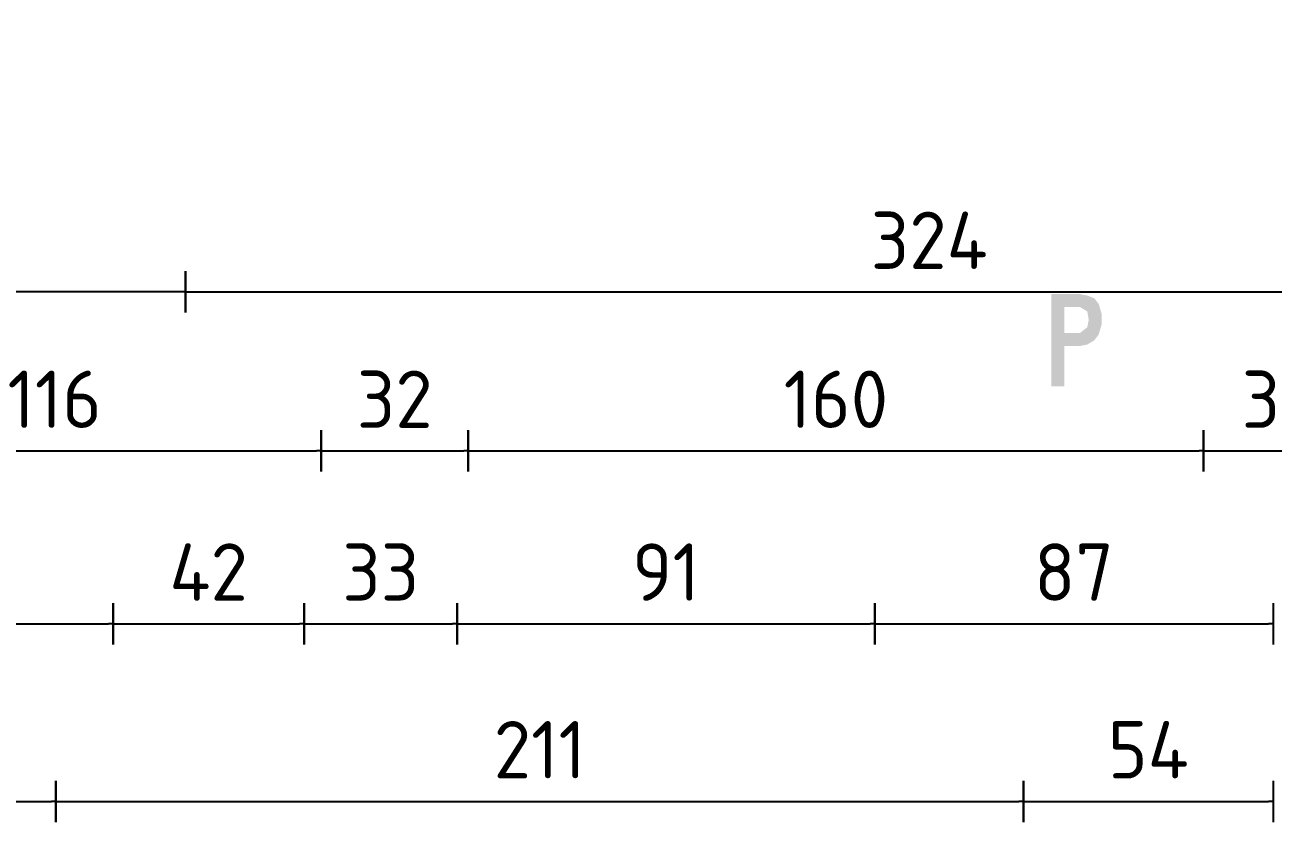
# Model space of a CAD drawing. Extents: x 0 to 1002, y -1330 to 297.
# Drawn here: x 154.7 to 209.1, y 129.3 to 164 of the extents above; entities that cross this region are included whole.
import ezdxf

# ---------------------------------------------------------------- set-up
doc = ezdxf.new("R2010")
doc.units = 0
doc.header["$LTSCALE"] = 12
doc.header["$MEASUREMENT"] = 0
doc.header["$PDSIZE"] = 4
doc.linetypes.add('CENTERX2', pattern=[101.6, 63.5, -12.7, 12.7, -12.7])
doc.layers.get('0').update_dxf_attribs({"linetype": 'CONTINUOUS'})
doc.layers.get('DEFPOINTS').update_dxf_attribs({"linetype": 'CONTINUOUS'})
for name, color, linetype in [('L25', 1, 'CONTINUOUS'), ('T25', 1, 'CONTINUOUS'), ('TBLK25', 1, 'CONTINUOUS')]:
    doc.layers.add(name, color=color, linetype=linetype)
doc.styles.add('ISO', font='iso3098b.shx')
doc.dimstyles.new('SIGNSDIM', dxfattribs={"dimtxt": 2.5, "dimasz": 0.2, "dimexe": 1.5, "dimexo": 2, "dimgap": 1, "dimtad": 1, "dimdec": 4, "dimlfac": 5, "dimrnd": 1, "dimdsep": 46, "dimtxsty": 'ISO', "dimblk": 'SGNDIM', "dimcen": 2.5, "dimse2": 1, "dimadec": 0, "dimazin": 0, "dimtfac": 1, "dimtdec": 4, "dimtix": 1, "dimtmove": 0, "dimatfit": 3, "dimldrblk": 'SGNDIM', "dimfxl": 1, "dimtolj": 1, "dimtzin": 0, "dimarcsym": 0})

# ---------------------------------------------------------------- blocks, each defined once
blk = doc.blocks.new('SGNDIM')
for p, q in [((0, 4.5), (0, -4.5)), ((0, 0), (-1, 0))]:
    blk.add_line(p, q)
blk = doc.blocks.new('*D8')
at = {"layer": 'DEFPOINTS', "color": 0}
for p in [(134.119, 219.665), (156.077, 219.665), (156.077, 130.176)]:
    blk.add_point(p, dxfattribs=at)
at = {"layer": 'T25', "color": 0, "lineweight": -2}
blk.add_line((134.319, 130.176), (155.877, 130.176), dxfattribs=at)
at = {"layer": 'T25', "color": 0, "lineweight": -2, "xscale": 0.2, "yscale": 0.2, "zscale": 0.2, "rotation": 180}
blk.add_blockref('SGNDIM', (134.119, 130.176), dxfattribs=at)
at = {"layer": 'T25', "color": 0, "lineweight": -2, "xscale": 0.2, "yscale": 0.2, "zscale": 0.2}
blk.add_blockref('SGNDIM', (156.077, 130.176), dxfattribs=at)
at = {"layer": 'T25', "color": 0, "insert": (145.098, 132.427), "char_height": 2.5, "attachment_point": 5, "style": 'ISO'}
blk.add_mtext('\\A1;{\\Fiso|c0;110}', dxfattribs=at)
blk = doc.blocks.new('*D7')
at = {"layer": 'DEFPOINTS', "color": 0}
for p in [(134.119, 182.373), (158.564, 182.373), (158.564, 137.915)]:
    blk.add_point(p, dxfattribs=at)
at = {"layer": 'T25', "color": 0, "lineweight": -2}
blk.add_line((134.319, 137.915), (158.364, 137.915), dxfattribs=at)
at = {"layer": 'T25', "color": 0, "lineweight": -2, "xscale": 0.2, "yscale": 0.2, "zscale": 0.2, "rotation": 180}
blk.add_blockref('SGNDIM', (134.119, 137.915), dxfattribs=at)
at = {"layer": 'T25', "color": 0, "lineweight": -2, "xscale": 0.2, "yscale": 0.2, "zscale": 0.2}
blk.add_blockref('SGNDIM', (158.564, 137.915), dxfattribs=at)
at = {"layer": 'T25', "color": 0, "insert": (146.342, 140.165), "char_height": 2.5, "attachment_point": 5, "style": 'ISO'}
blk.add_mtext('\\A1;{\\Fiso|c0;122}', dxfattribs=at)
blk = doc.blocks.new('*D21')
at = {"layer": 'DEFPOINTS', "color": 0}
for p in [(134.119, 152.367), (134.119, 145.443), (161.719, 145.443)]:
    blk.add_point(p, dxfattribs=at)
at = {"layer": 'L25', "color": 0, "lineweight": -2}
blk.add_line((161.519, 152.367), (134.319, 152.367), dxfattribs=at)
at = {"layer": 'L25', "color": 0, "lineweight": -2, "xscale": 0.2, "yscale": 0.2, "zscale": 0.2, "rotation": 180}
blk.add_blockref('SGNDIM', (134.119, 152.367), dxfattribs=at)
at = {"layer": 'L25', "color": 0, "lineweight": -2, "xscale": 0.2, "yscale": 0.2, "zscale": 0.2}
blk.add_blockref('SGNDIM', (161.719, 152.367), dxfattribs=at)
at = {"layer": 'L25', "color": 0, "insert": (147.919, 154.617), "char_height": 2.5, "attachment_point": 5, "style": 'ISO'}
blk.add_mtext('\\A1;138', dxfattribs=at)
blk = doc.blocks.new('*D23')
at = {"layer": 'DEFPOINTS', "color": 0}
for p in [(161.719, 152.367), (226.519, 152.367), (226.519, 152.367)]:
    blk.add_point(p, dxfattribs=at)
at = {"layer": 'L25', "color": 0, "lineweight": -2}
blk.add_line((161.919, 152.367), (226.319, 152.367), dxfattribs=at)
at = {"layer": 'L25', "color": 0, "lineweight": -2, "xscale": 0.2, "yscale": 0.2, "zscale": 0.2, "rotation": 180}
blk.add_blockref('SGNDIM', (161.719, 152.367), dxfattribs=at)
at = {"layer": 'L25', "color": 0, "lineweight": -2, "xscale": 0.2, "yscale": 0.2, "zscale": 0.2}
blk.add_blockref('SGNDIM', (226.519, 152.367), dxfattribs=at)
at = {"layer": 'L25', "color": 0, "insert": (194.119, 154.617), "char_height": 2.5, "attachment_point": 5, "style": 'ISO'}
blk.add_mtext('\\A1;324', dxfattribs=at)
blk = doc.blocks.new('*D46')
at = {"layer": 'DEFPOINTS', "color": 0}
for p in [(156.077, 161.176), (198.23, 161.176), (198.23, 130.176)]:
    blk.add_point(p, dxfattribs=at)
at = {"layer": 'T25', "color": 0, "lineweight": -2}
blk.add_line((156.277, 130.176), (198.03, 130.176), dxfattribs=at)
at = {"layer": 'T25', "color": 0, "lineweight": -2, "xscale": 0.2, "yscale": 0.2, "zscale": 0.2, "rotation": 180}
blk.add_blockref('SGNDIM', (156.077, 130.176), dxfattribs=at)
at = {"layer": 'T25', "color": 0, "lineweight": -2, "xscale": 0.2, "yscale": 0.2, "zscale": 0.2}
blk.add_blockref('SGNDIM', (198.23, 130.176), dxfattribs=at)
at = {"layer": 'T25', "color": 0, "insert": (177.154, 132.426), "char_height": 2.5, "attachment_point": 5, "style": 'ISO'}
blk.add_mtext('\\A1;211', dxfattribs=at)
blk = doc.blocks.new('*D47')
at = {"layer": 'DEFPOINTS', "color": 0}
for p in [(173.557, 160.915), (191.751, 160.915), (191.751, 137.915)]:
    blk.add_point(p, dxfattribs=at)
at = {"layer": 'T25', "color": 0, "lineweight": -2}
blk.add_line((173.757, 137.915), (191.551, 137.915), dxfattribs=at)
at = {"layer": 'T25', "color": 0, "lineweight": -2, "xscale": 0.2, "yscale": 0.2, "zscale": 0.2, "rotation": 180}
blk.add_blockref('SGNDIM', (173.557, 137.915), dxfattribs=at)
at = {"layer": 'T25', "color": 0, "lineweight": -2, "xscale": 0.2, "yscale": 0.2, "zscale": 0.2}
blk.add_blockref('SGNDIM', (191.751, 137.915), dxfattribs=at)
at = {"layer": 'T25', "color": 0, "insert": (182.654, 140.165), "char_height": 2.5, "attachment_point": 5, "style": 'ISO'}
blk.add_mtext('\\A1;91', dxfattribs=at)
blk = doc.blocks.new('*D48')
at = {"layer": 'DEFPOINTS', "color": 0}
for p in [(166.891, 160.915), (173.557, 160.915), (173.557, 137.915)]:
    blk.add_point(p, dxfattribs=at)
at = {"layer": 'T25', "color": 0, "lineweight": -2}
blk.add_line((167.091, 137.915), (173.357, 137.915), dxfattribs=at)
at = {"layer": 'T25', "color": 0, "lineweight": -2, "xscale": 0.2, "yscale": 0.2, "zscale": 0.2, "rotation": 180}
blk.add_blockref('SGNDIM', (166.891, 137.915), dxfattribs=at)
at = {"layer": 'T25', "color": 0, "lineweight": -2, "xscale": 0.2, "yscale": 0.2, "zscale": 0.2}
blk.add_blockref('SGNDIM', (173.557, 137.915), dxfattribs=at)
at = {"layer": 'T25', "color": 0, "insert": (170.224, 140.165), "char_height": 2.5, "attachment_point": 5, "style": 'ISO'}
blk.add_mtext('\\A1;33', dxfattribs=at)
blk = doc.blocks.new('*D49')
at = {"layer": 'DEFPOINTS', "color": 0}
for p in [(158.564, 160.915), (166.891, 160.915), (166.891, 137.915)]:
    blk.add_point(p, dxfattribs=at)
at = {"layer": 'T25', "color": 0, "lineweight": -2}
blk.add_line((158.764, 137.915), (166.691, 137.915), dxfattribs=at)
at = {"layer": 'T25', "color": 0, "lineweight": -2, "xscale": 0.2, "yscale": 0.2, "zscale": 0.2, "rotation": 180}
blk.add_blockref('SGNDIM', (158.564, 137.915), dxfattribs=at)
at = {"layer": 'T25', "color": 0, "lineweight": -2, "xscale": 0.2, "yscale": 0.2, "zscale": 0.2}
blk.add_blockref('SGNDIM', (166.891, 137.915), dxfattribs=at)
at = {"layer": 'T25', "color": 0, "insert": (162.727, 140.165), "char_height": 2.5, "attachment_point": 5, "style": 'ISO'}
blk.add_mtext('\\A1;42', dxfattribs=at)
blk = doc.blocks.new('*D51')
at = {"layer": 'DEFPOINTS', "color": 0}
for p in [(206.074, 160.443), (212.74, 160.443), (212.74, 145.443)]:
    blk.add_point(p, dxfattribs=at)
at = {"layer": 'T25', "color": 0, "lineweight": -2}
blk.add_line((206.274, 145.443), (212.54, 145.443), dxfattribs=at)
at = {"layer": 'T25', "color": 0, "lineweight": -2, "xscale": 0.2, "yscale": 0.2, "zscale": 0.2, "rotation": 180}
blk.add_blockref('SGNDIM', (206.074, 145.443), dxfattribs=at)
at = {"layer": 'T25', "color": 0, "lineweight": -2, "xscale": 0.2, "yscale": 0.2, "zscale": 0.2}
blk.add_blockref('SGNDIM', (212.74, 145.443), dxfattribs=at)
at = {"layer": 'T25', "color": 0, "insert": (209.407, 147.693), "char_height": 2.5, "attachment_point": 5, "style": 'ISO'}
blk.add_mtext('\\A1;33', dxfattribs=at)
blk = doc.blocks.new('*D52')
at = {"layer": 'DEFPOINTS', "color": 0}
for p in [(174.039, 160.443), (206.074, 160.443), (206.074, 145.443)]:
    blk.add_point(p, dxfattribs=at)
at = {"layer": 'T25', "color": 0, "lineweight": -2}
blk.add_line((174.239, 145.443), (205.874, 145.443), dxfattribs=at)
at = {"layer": 'T25', "color": 0, "lineweight": -2, "xscale": 0.2, "yscale": 0.2, "zscale": 0.2, "rotation": 180}
blk.add_blockref('SGNDIM', (174.039, 145.443), dxfattribs=at)
at = {"layer": 'T25', "color": 0, "lineweight": -2, "xscale": 0.2, "yscale": 0.2, "zscale": 0.2}
blk.add_blockref('SGNDIM', (206.074, 145.443), dxfattribs=at)
at = {"layer": 'T25', "color": 0, "insert": (190.056, 147.693), "char_height": 2.5, "attachment_point": 5, "style": 'ISO'}
blk.add_mtext('\\A1;160', dxfattribs=at)
blk = doc.blocks.new('*D53')
at = {"layer": 'DEFPOINTS', "color": 0}
for p in [(167.628, 160.443), (174.039, 160.443), (174.039, 145.443)]:
    blk.add_point(p, dxfattribs=at)
at = {"layer": 'T25', "color": 0, "lineweight": -2}
blk.add_line((167.828, 145.443), (173.839, 145.443), dxfattribs=at)
at = {"layer": 'T25', "color": 0, "lineweight": -2, "xscale": 0.2, "yscale": 0.2, "zscale": 0.2, "rotation": 180}
blk.add_blockref('SGNDIM', (167.628, 145.443), dxfattribs=at)
at = {"layer": 'T25', "color": 0, "lineweight": -2, "xscale": 0.2, "yscale": 0.2, "zscale": 0.2}
blk.add_blockref('SGNDIM', (174.039, 145.443), dxfattribs=at)
at = {"layer": 'T25', "color": 0, "insert": (170.833, 147.693), "char_height": 2.5, "attachment_point": 5, "style": 'ISO'}
blk.add_mtext('\\A1;32', dxfattribs=at)
blk = doc.blocks.new('*D54')
at = {"layer": 'DEFPOINTS', "color": 0}
for p in [(144.408, 160.443), (167.628, 160.443), (167.628, 145.443)]:
    blk.add_point(p, dxfattribs=at)
at = {"layer": 'T25', "color": 0, "lineweight": -2}
blk.add_line((144.608, 145.443), (167.428, 145.443), dxfattribs=at)
at = {"layer": 'T25', "color": 0, "lineweight": -2, "xscale": 0.2, "yscale": 0.2, "zscale": 0.2, "rotation": 180}
blk.add_blockref('SGNDIM', (144.408, 145.443), dxfattribs=at)
at = {"layer": 'T25', "color": 0, "lineweight": -2, "xscale": 0.2, "yscale": 0.2, "zscale": 0.2}
blk.add_blockref('SGNDIM', (167.628, 145.443), dxfattribs=at)
at = {"layer": 'T25', "color": 0, "insert": (156.018, 147.693), "char_height": 2.5, "attachment_point": 5, "style": 'ISO'}
blk.add_mtext('\\A1;116', dxfattribs=at)
blk = doc.blocks.new('*D66')
at = {"layer": 'DEFPOINTS', "color": 0}
for p in [(198.23, 138.168), (209.098, 138.168), (209.098, 130.176)]:
    blk.add_point(p, dxfattribs=at)
at = {"layer": 'T25', "color": 0, "lineweight": -2}
blk.add_line((198.43, 130.176), (208.898, 130.176), dxfattribs=at)
at = {"layer": 'T25', "color": 0, "lineweight": -2, "xscale": 0.2, "yscale": 0.2, "zscale": 0.2, "rotation": 180}
blk.add_blockref('SGNDIM', (198.23, 130.176), dxfattribs=at)
at = {"layer": 'T25', "color": 0, "lineweight": -2, "xscale": 0.2, "yscale": 0.2, "zscale": 0.2}
blk.add_blockref('SGNDIM', (209.098, 130.176), dxfattribs=at)
at = {"layer": 'T25', "color": 0, "insert": (203.664, 132.426), "char_height": 2.5, "attachment_point": 5, "style": 'ISO'}
blk.add_mtext('\\A1;54', dxfattribs=at)
blk = doc.blocks.new('*D68')
at = {"layer": 'DEFPOINTS', "color": 0}
for p in [(191.751, 150.672), (209.098, 150.672), (209.098, 137.915)]:
    blk.add_point(p, dxfattribs=at)
at = {"layer": 'T25', "color": 0, "lineweight": -2}
blk.add_line((191.951, 137.915), (208.898, 137.915), dxfattribs=at)
at = {"layer": 'T25', "color": 0, "lineweight": -2, "xscale": 0.2, "yscale": 0.2, "zscale": 0.2, "rotation": 180}
blk.add_blockref('SGNDIM', (191.751, 137.915), dxfattribs=at)
at = {"layer": 'T25', "color": 0, "lineweight": -2, "xscale": 0.2, "yscale": 0.2, "zscale": 0.2}
blk.add_blockref('SGNDIM', (209.098, 137.915), dxfattribs=at)
at = {"layer": 'T25', "color": 0, "insert": (200.424, 140.165), "char_height": 2.5, "attachment_point": 5, "style": 'ISO'}
blk.add_mtext('\\A1;87', dxfattribs=at)

msp = doc.modelspace()

# ---------------------------------------------------------------- hatches: boundary and pattern name
at = {"layer": 'TBLK25', "linetype": 'CENTERX2'}
h = msp.add_hatch(color=256, dxfattribs=at)
h.paths.add_polyline_path([(200.691926, 151.710291), (200.629202, 151.710291)], flags=0)
edge = h.paths.add_edge_path(flags=16)
edge.add_line((200.00196, 150.581255), (200.00196, 151.710291))
edge.add_line((200.00196, 151.710291), (200.691926, 151.710291))
edge.add_line((201.005548, 151.522118), (200.691926, 151.710291))
edge.add_line((201.005548, 151.522118), (201.068272, 151.145773))
edge.add_line((201.068272, 151.145773), (201.005548, 150.832152))
edge.add_line((201.005548, 150.832152), (200.691926, 150.581255))
edge.add_line((200.691926, 150.581255), (200.00196, 150.581255))
h.paths.add_polyline_path([(200.629202, 152.274809), (200.691926, 152.274809)], flags=16)
edge = h.paths.add_edge_path()
edge.add_line((200.00196, 148.260457), (199.437441, 148.260457))
edge.add_line((199.437441, 148.260457), (199.437441, 152.274809))
edge.add_line((199.437441, 152.274809), (200.691926, 152.274809))
edge.add_line((201.005548, 152.212085), (200.691926, 152.274809))
edge.add_line((201.005548, 152.212085), (201.319169, 152.086637))
edge.add_line((201.319169, 152.086637), (201.507342, 151.83574))
edge.add_line((201.507342, 151.83574), (201.63279, 151.39667))
edge.add_line((201.63279, 151.39667), (201.63279, 150.9576))
edge.add_line((201.63279, 150.9576), (201.507342, 150.51853))
edge.add_line((201.507342, 150.51853), (201.319169, 150.267633))
edge.add_line((201.319169, 150.267633), (201.005548, 150.079461))
edge.add_line((201.005548, 150.079461), (200.691926, 150.016736))
edge.add_line((200.691926, 150.016736), (200.00196, 150.016736))
edge.add_line((200.00196, 150.016736), (200.00196, 148.260457))

# ---------------------------------------------------------------- dimensions: what is measured, and where the dimension line sits
at = {"layer": 'L25'}
for base, p1, p2, picture, middle in [((134.119339, 152.367043), (161.719339, 145.442847), (134.119339, 145.442847), '*D21', (147.919339, 154.617043)), ((226.519339, 152.367043), (161.719339, 152.367043), (226.519339, 152.367043), '*D23', (194.119339, 154.617043))]:
    dim = msp.add_linear_dim(base=base, p1=p1, p2=p2, dimstyle='SIGNSDIM', override={"dimse1": 1}, dxfattribs=at)
    dim.commit()
    dim.dimension.update_dxf_attribs({"geometry": picture, "text_midpoint": middle})
at = {"layer": 'T25'}
for base, p1, p2, picture, middle in [((156.076801, 130.17617), (134.119339, 219.66543), (156.076801, 219.66543), '*D8', (145.09807, 132.426717)), ((158.564077, 137.914661), (134.119339, 182.372826), (158.564077, 182.372826), '*D7', (146.341708, 140.164661))]:
    dim = msp.add_linear_dim(base=base, p1=p1, p2=p2, text='{\\Fiso|c0;<>}', dimstyle='SIGNSDIM', override={"dimse1": 1}, dxfattribs=at)
    dim.commit()
    dim.dimension.update_dxf_attribs({"geometry": picture, "text_midpoint": middle})
for base, p1, p2, picture, middle in [((198.230438, 130.17617), (156.076801, 161.17617), (198.230438, 161.17617), '*D46', (177.15362, 132.42617)), ((167.627635, 145.442847), (144.407862, 160.442847), (167.627635, 160.442847), '*D54', (156.017748, 147.692847)), ((166.890668, 137.914661), (158.564077, 160.914661), (166.890668, 160.914661), '*D49', (162.727373, 140.164661)), ((173.557487, 137.914661), (166.890668, 160.914661), (173.557487, 160.914661), '*D48', (170.224077, 140.164661)), ((174.038771, 145.442847), (167.627635, 160.442847), (174.038771, 160.442847), '*D53', (170.833203, 147.692847)), ((191.750896, 137.914661), (173.557487, 160.914661), (191.750896, 160.914661), '*D47', (182.654191, 140.164661)), ((206.073544, 145.442847), (174.038771, 160.442847), (206.073544, 160.442847), '*D52', (190.056157, 147.692847)), ((212.740362, 145.442847), (206.073544, 160.442847), (212.740362, 160.442847), '*D51', (209.406953, 147.692847)), ((209.097711, 137.914661), (191.750896, 150.671598), (209.097711, 150.671598), '*D68', (200.424304, 140.164661)), ((209.097711, 130.17617), (198.230438, 138.168019), (209.097711, 138.168019), '*D66', (203.664075, 132.42617))]:
    dim = msp.add_linear_dim(base=base, p1=p1, p2=p2, dimstyle='SIGNSDIM', override={"dimse1": 1}, dxfattribs=at)
    dim.commit()
    dim.dimension.update_dxf_attribs({"geometry": picture, "text_midpoint": middle})

doc.saveas('drawing.dxf')
